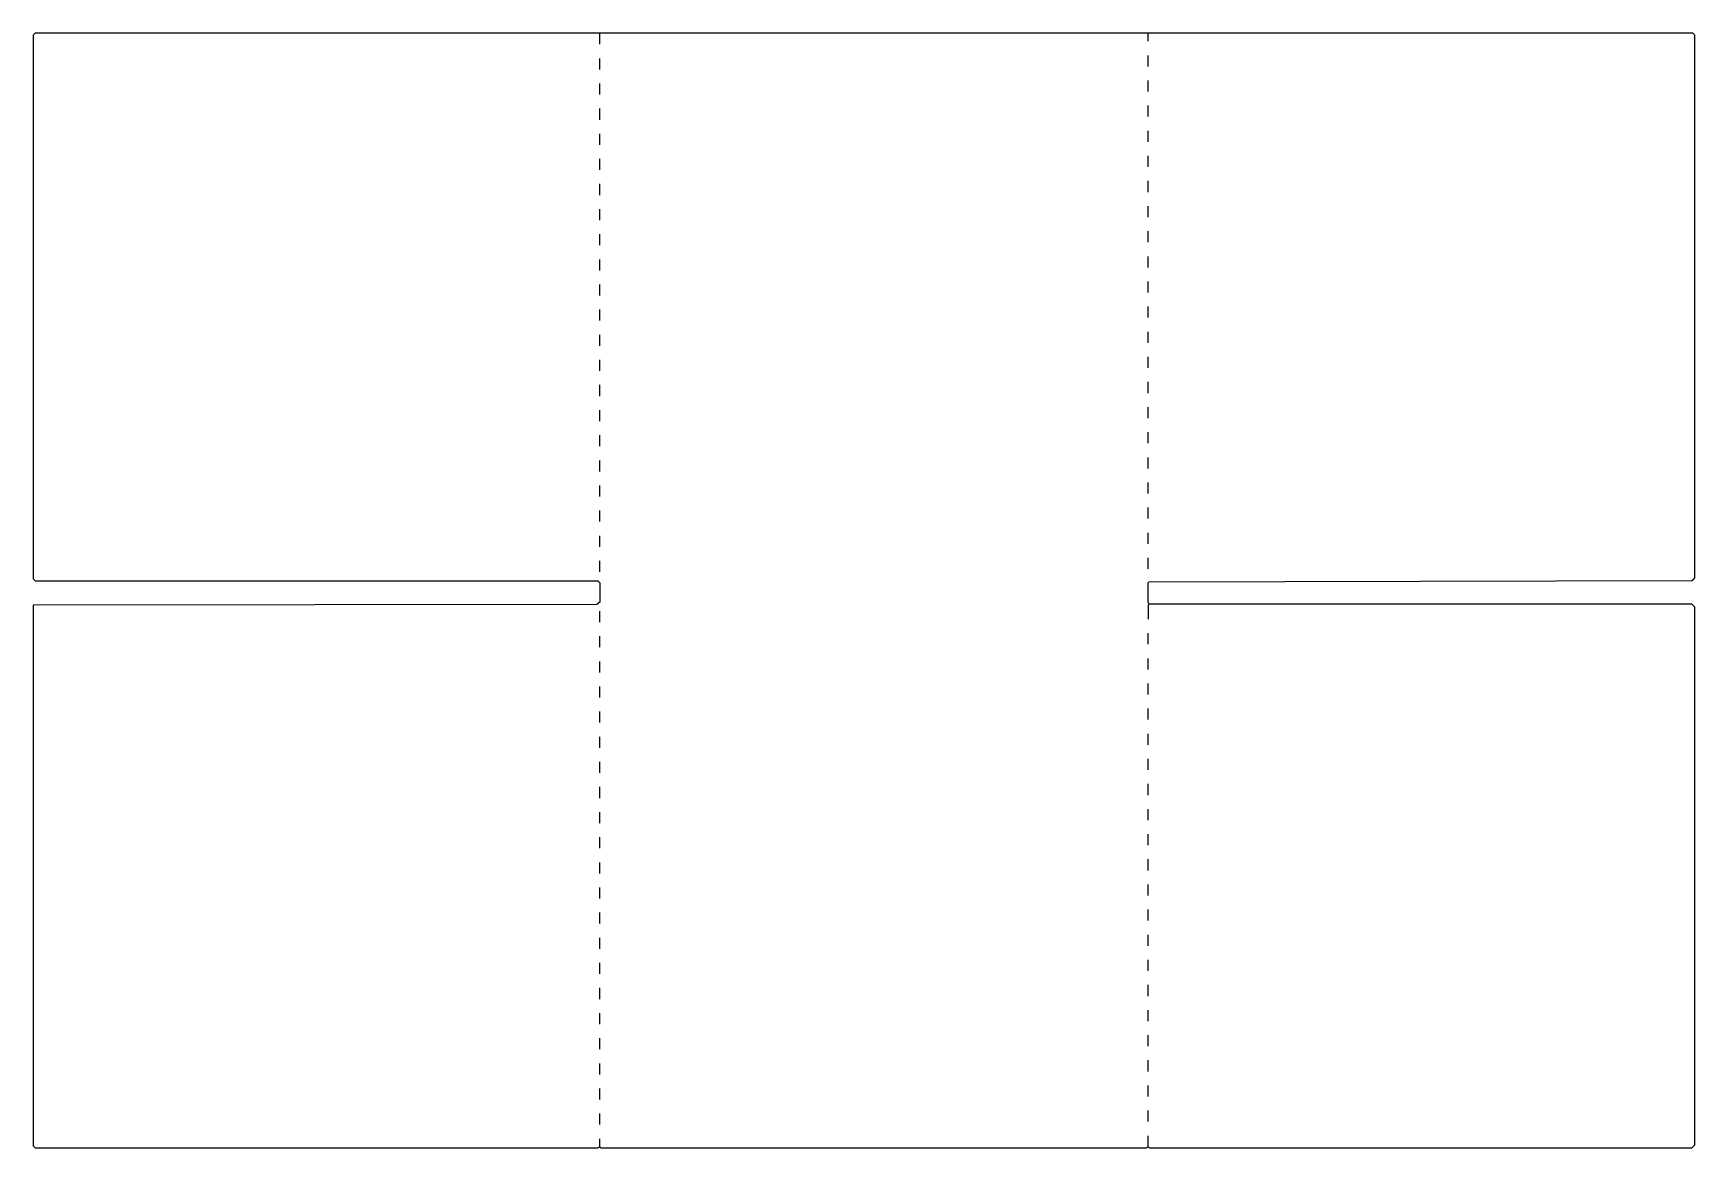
# Model space of a CAD drawing. Extents: x 85 to 1739, y 58 to 1167.
import ezdxf

# ---------------------------------------------------------------- set-up
doc = ezdxf.new("R2010")
doc.units = 0
doc.layers.get('0').update_dxf_attribs({"linetype": 'CONTINUOUS'})

msp = doc.modelspace()

# ---------------------------------------------------------------- linework, layer by layer
at = {"color": 250, "linetype": 'CONTINUOUS'}
for points in [[(1196, 599), (1195, 601), (1195, 620), (1196, 621), (1736, 622.5), (1738, 624), (1739, 625), (1739, 1165), (1737, 1167), (87, 1167), (86, 1166), (85, 1165), (85, 624), (87, 622), (647, 622), (649, 620), (649, 601), (646, 598.5), (85, 598), (85, 60), (87, 58), (647, 58), (649, 59), (650, 58), (1193, 58), (1195, 59), (1196, 58), (1736, 58), (1739, 61), (1739, 596), (1736, 599), (1196, 599), (1195, 598), (1195, 584)], [(649, 1156), (649, 1167)], [(1195, 1159), (1195, 1167)], [(649, 1131), (649, 1142)], [(1195, 1134), (1195, 1145)], [(649, 1106), (649, 1117)], [(1195, 1109), (1195, 1120)], [(649, 1081), (649, 1092)], [(1195, 1084), (1195, 1095)], [(649, 1056), (649, 1067)], [(1195, 1059), (1195, 1070)], [(1195, 1034), (1195, 1045)], [(649, 1031), (649, 1042)], [(649, 1006), (649, 1017)], [(1195, 1009), (1195, 1020)], [(1195, 984), (1195, 995)], [(649, 981), (649, 992)], [(649, 956), (649, 967)], [(1195, 959), (1195, 970)], [(1195, 934), (1195, 945)], [(649, 931), (649, 942)], [(649, 906), (649, 917)], [(1195, 909), (1195, 920)], [(1195, 884), (1195, 895)], [(649, 881), (649, 892)], [(649, 856), (649, 867)], [(1195, 859), (1195, 870)], [(1195, 834), (1195, 845)], [(649, 831), (649, 842)], [(649, 806), (649, 817)], [(1195, 809), (1195, 820)], [(1195, 784), (1195, 795)], [(649, 781), (649, 792)], [(649, 756), (649, 767)], [(1195, 759), (1195, 770)], [(1195, 734), (1195, 745)], [(649, 731), (649, 742)], [(649, 706), (649, 717)], [(1195, 709), (1195, 720)], [(1195, 684), (1195, 695)], [(649, 681), (649, 692)], [(649, 656), (649, 667)], [(1195, 659), (1195, 670)], [(649, 631), (649, 642)], [(1195, 634), (1195, 645)], [(649, 581), (649, 592)], [(649, 556), (649, 567)], [(1195, 559), (1195, 570)], [(649, 531), (649, 542)], [(1195, 534), (1195, 545)], [(649, 506), (649, 517)], [(1195, 509), (1195, 520)], [(649, 481), (649, 492)], [(1195, 484), (1195, 495)], [(649, 456), (649, 467)], [(1195, 459), (1195, 470)], [(649, 431), (649, 442)], [(1195, 434), (1195, 445)], [(649, 406), (649, 417)], [(1195, 409), (1195, 420)], [(649, 381), (649, 392)], [(1195, 384), (1195, 395)], [(649, 356), (649, 367)], [(1195, 359), (1195, 370)], [(649, 331), (649, 342)], [(1195, 334), (1195, 345)], [(649, 306), (649, 317)], [(1195, 309), (1195, 320)], [(649, 281), (649, 292)], [(1195, 284), (1195, 295)], [(649, 256), (649, 267)], [(1195, 259), (1195, 270)], [(649, 231), (649, 242)], [(1195, 234), (1195, 245)], [(649, 206), (649, 217)], [(1195, 209), (1195, 220)], [(649, 181), (649, 192)], [(1195, 184), (1195, 195)], [(649, 156), (649, 167)], [(1195, 159), (1195, 170)], [(649, 131), (649, 142)], [(1195, 134), (1195, 145)], [(649, 106), (649, 117)], [(1195, 109), (1195, 120)], [(649, 81), (649, 92)], [(1195, 84), (1195, 95)], [(649, 59), (649, 67)], [(1195, 59), (1195, 70)]]:
    msp.add_lwpolyline(points, dxfattribs=at)

doc.saveas('drawing.dxf')
